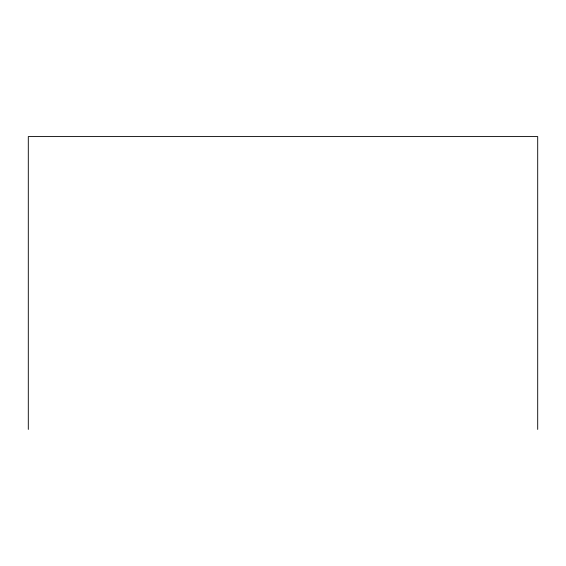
<?xml version="1.0" encoding="UTF-8"?>
<svg xmlns="http://www.w3.org/2000/svg" width="566" height="566" viewBox="0 0 566 566"><rect width="100%" height="100%" fill="white"/><g stroke="black" fill="none" stroke-linecap="round" stroke-linejoin="round"><path stroke-width="0.85" d="M537.7 429.417L537.7 136.583L28.3 136.583L28.3 429.417"/></g></svg>
